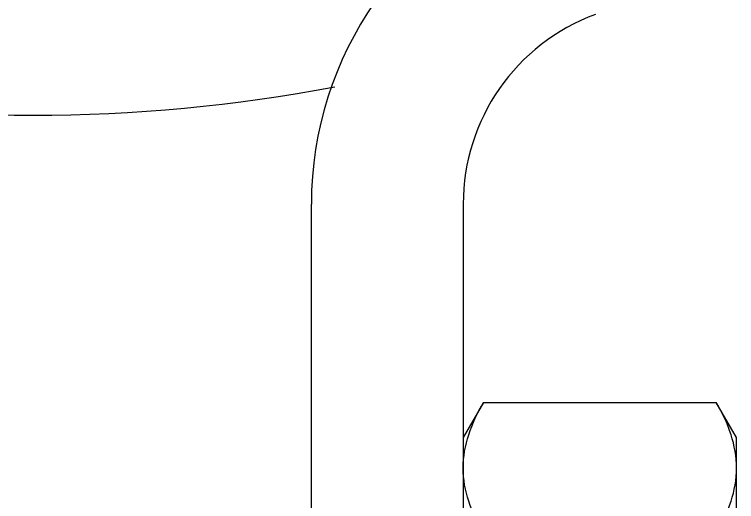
# Model space of a CAD drawing. Extents: x 1382187 to 1725648, y 860327 to 1571294.
# Drawn here: x 1527869.7 to 1528201.1, y 1246799.9 to 1247023.7 of the extents above; entities that cross this region are included whole.
import ezdxf

# ---------------------------------------------------------------- set-up
doc = ezdxf.new("R2010")
doc.units = 0
doc.header["$LTSCALE"] = 1000
doc.header["$MEASUREMENT"] = 0

msp = doc.modelspace()

# ---------------------------------------------------------------- linework, layer by layer
at = {"linetype": 'Continuous'}
for p, q in [((1528005.93, 1246480.85), (1528005.93, 1246936.54)), ((1528075.62, 1246936.54), (1528075.62, 1246480.85)), ((1528084.96, 1246845.48), (1528075.62, 1246829.31)), ((1528084.96, 1246845.48), (1528191.74, 1246845.48)), ((1528201.08, 1246829.31), (1528191.74, 1246845.48)), ((1528201.08, 1246620.27), (1528201.08, 1246829.31))]:
    msp.add_line(p, q, dxfattribs=at)
for centre, radius, start, end in [((1528168.55, 1246936.54), 162.62, 110.3175, 180), ((1528168.55, 1246936.54), 92.93, 110.3175, 180), ((1527878.15, 1247720.86), 743.42, 259.26191, 280.73809)]:
    msp.add_arc(centre, radius, start, end, dxfattribs=at)
for points, knots in [([(1528075.62, 1246815.31), (1528075.62, 1246820.46), (1528077.55, 1246831.12), (1528082.23, 1246840.74), (1528084.96, 1246845.48)], [0, 0, 0, 0, 0.485069, 1, 1, 1, 1]), ([(1528201.08, 1246815.31), (1528201.08, 1246820.46), (1528199.15, 1246831.12), (1528194.48, 1246840.74), (1528191.74, 1246845.48)], [0, 0, 0, 0, 0.485069, 1, 1, 1, 1]), ([(1528084.96, 1246785.13), (1528082.23, 1246789.87), (1528077.55, 1246799.49), (1528075.62, 1246810.15), (1528075.62, 1246815.31)], [0, 0, 0, 0, 0.514931, 1, 1, 1, 1]), ([(1528191.74, 1246785.13), (1528194.48, 1246789.87), (1528199.15, 1246799.49), (1528201.08, 1246810.15), (1528201.08, 1246815.31)], [0, 0, 0, 0, 0.514931, 1, 1, 1, 1])]:
    msp.add_open_spline(points, degree=3, knots=knots, dxfattribs=at)

doc.saveas('drawing.dxf')
